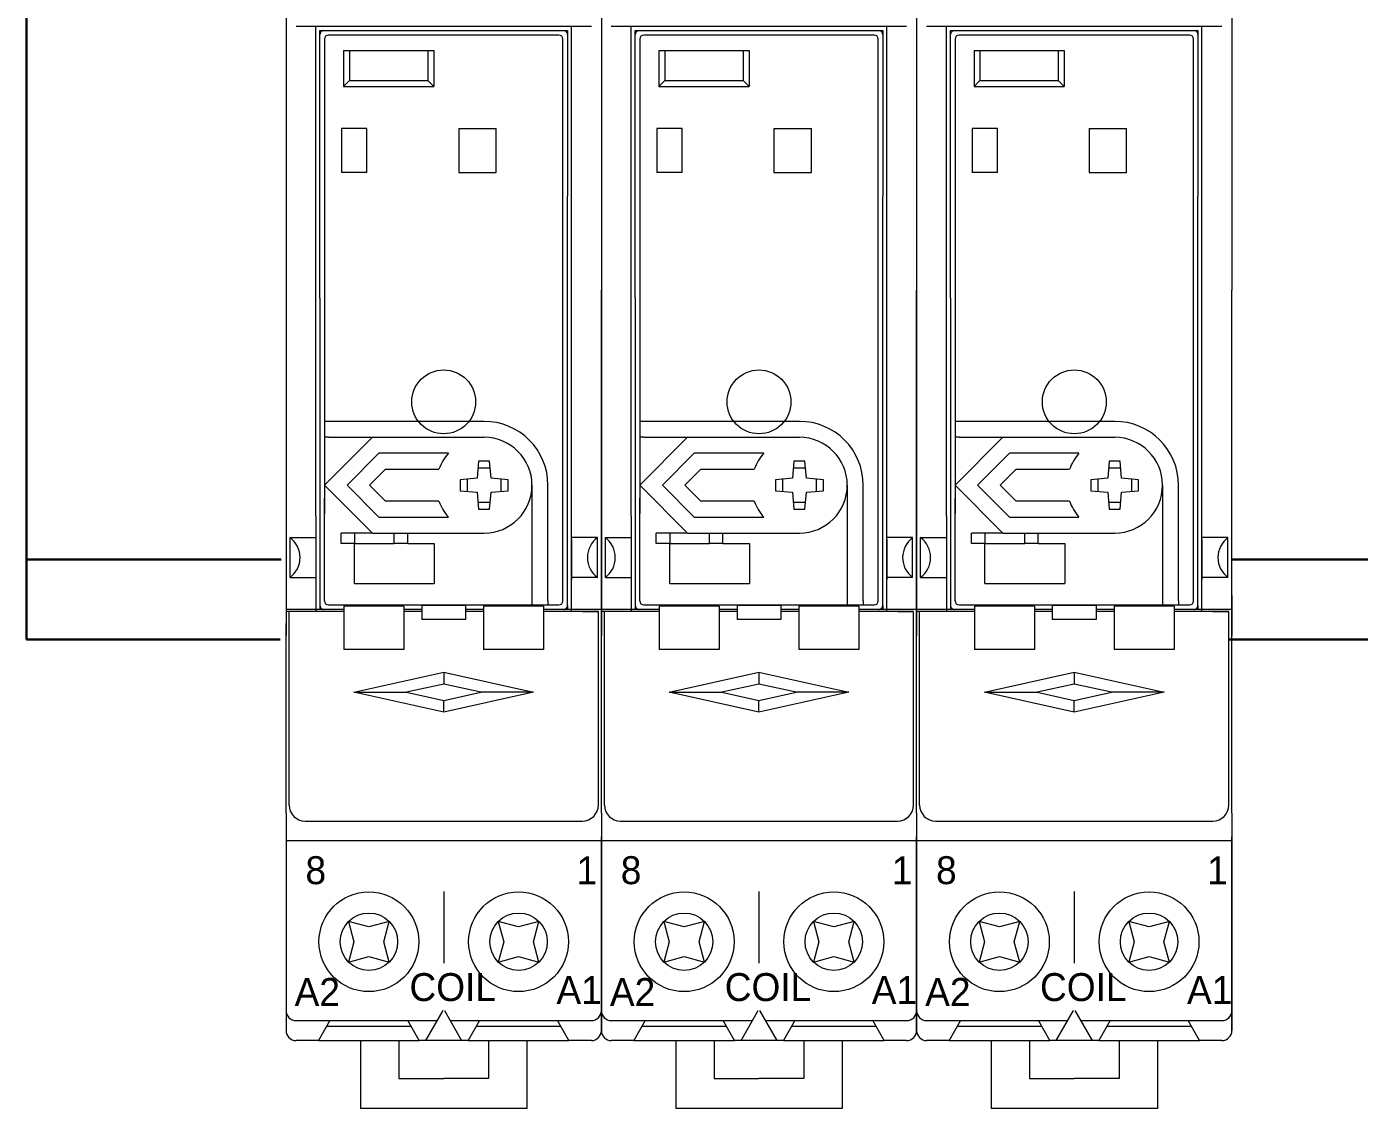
# Model space of a CAD drawing. Header units: millimetres. Extents: x -6000 to 26000, y -6000 to 26000.
# Drawn here: x 78.37 to 87.66, y -3865.2 to -3857.66 of the extents above; entities that cross this region are included whole.
import ezdxf

# ---------------------------------------------------------------- set-up
doc = ezdxf.new("R2010")
doc.units = ezdxf.units.MM
doc.header["$MEASUREMENT"] = 0
doc.linetypes.add('HIDDEN2', pattern=[2.38125, 1.5875, -0.79375])
for name, color, linetype, lineweight in [('Чертеж и Рисунок_Ном._пера__1', 7, 'Continuous', 15), ('Чертеж и Рисунок_Ном._пера__21', 7, 'Continuous', 30), ('Чертеж и Рисунок_Ном._пера__7', 7, 'Continuous', 15)]:
    doc.layers.add(name, color=color, linetype=linetype, lineweight=lineweight)
doc.styles.add('СГЕНЕРИР_СТИЛЬ_3', font='arial.ttf')

msp = doc.modelspace()

# ---------------------------------------------------------------- linework, layer by layer
at = {"layer": 'Чертеж и Рисунок_Ном._пера__21', "color": 7, "linetype": 'Continuous', "lineweight": 30}
for p, q in [((78.3658, -3861.9308), (78.3658, -3857.0623)), ((80.1398, -3861.3744), (78.3658, -3861.3744)), ((86.7675, -3861.3744), (91.6599, -3861.3744)), ((80.1324, -3861.9308), (78.3658, -3861.9308)), ((86.7466, -3861.9308), (91.6807, -3861.9308))]:
    msp.add_line(p, q, dxfattribs=at)
at = {"layer": 'Чертеж и Рисунок_Ном._пера__7', "color": 7, "linetype": 'Continuous', "lineweight": 15}
for p, q in [((80.1741, -3853.4111), (80.1741, -3859.4966)), ((82.3719, -3853.4111), (82.3719, -3859.4966)), ((82.3719, -3853.4111), (82.3719, -3859.4966)), ((84.5697, -3853.4111), (84.5697, -3859.4966)), ((84.5697, -3853.4111), (84.5697, -3859.4966)), ((86.7675, -3853.4111), (86.7675, -3859.4966)), ((82.3024, -3857.6606), (80.2437, -3857.6606)), ((80.3828, -3861.0717), (80.3828, -3857.6606)), ((80.4106, -3857.7162), (80.4106, -3857.6884)), ((80.4106, -3857.6884), (82.1354, -3857.6884)), ((80.4106, -3858.3978), (80.4106, -3857.7162)), ((82.0763, -3857.7197), (80.4697, -3857.7197)), ((82.1076, -3857.6884), (82.1354, -3857.6884)), ((82.1354, -3857.6884), (82.1354, -3857.7162)), ((82.1354, -3857.6884), (82.1354, -3858.8429)), ((82.1633, -3861.7362), (82.1633, -3857.6606)), ((84.5001, -3857.6606), (82.4415, -3857.6606)), ((82.5806, -3861.0717), (82.5806, -3857.6606)), ((82.6084, -3857.7162), (82.6084, -3857.6884)), ((82.6084, -3857.6884), (84.3332, -3857.6884)), ((82.6084, -3858.3978), (82.6084, -3857.7162)), ((84.2741, -3857.7197), (82.6675, -3857.7197)), ((84.3054, -3857.6884), (84.3332, -3857.6884)), ((84.3332, -3857.6884), (84.3332, -3857.7162)), ((84.3332, -3857.6884), (84.3332, -3858.8429)), ((84.361, -3861.7362), (84.361, -3857.6606)), ((86.6979, -3857.6606), (84.6392, -3857.6606)), ((84.7783, -3861.0717), (84.7783, -3857.6606)), ((84.8062, -3857.7162), (84.8062, -3857.6884)), ((84.8062, -3857.6884), (86.531, -3857.6884)), ((84.8062, -3858.3978), (84.8062, -3857.7162)), ((86.4719, -3857.7197), (84.8653, -3857.7197)), ((86.5032, -3857.6884), (86.531, -3857.6884)), ((86.531, -3857.6884), (86.531, -3857.7162)), ((86.531, -3857.6884), (86.531, -3858.8429)), ((86.5588, -3861.7362), (86.5588, -3857.6606)), ((80.4419, -3857.7475), (80.4419, -3860.4113)), ((80.5741, -3857.8275), (81.2035, -3857.8275)), ((80.5741, -3857.8275), (80.5741, -3858.0779)), ((80.6158, -3857.8275), (80.6158, -3858.0362)), ((81.1617, -3857.8275), (81.1617, -3858.0362)), ((81.2035, -3857.8275), (81.2035, -3858.0779)), ((82.1042, -3861.6632), (82.1042, -3857.7475)), ((82.6397, -3857.7475), (82.6397, -3860.4113)), ((82.7718, -3857.8275), (83.4013, -3857.8275)), ((82.7718, -3857.8275), (82.7718, -3858.0779)), ((82.8136, -3857.8275), (82.8136, -3858.0362)), ((83.3595, -3857.8275), (83.3595, -3858.0362)), ((83.4013, -3857.8275), (83.4013, -3858.0779)), ((84.3019, -3861.6632), (84.3019, -3857.7475)), ((84.8375, -3857.7475), (84.8375, -3860.4113)), ((84.9696, -3857.8275), (85.599, -3857.8275)), ((84.9696, -3857.8275), (84.9696, -3858.0779)), ((85.0113, -3857.8275), (85.0113, -3858.0362)), ((85.5573, -3857.8275), (85.5573, -3858.0362)), ((85.599, -3857.8275), (85.599, -3858.0779)), ((86.4997, -3861.6632), (86.4997, -3857.7475)), ((80.5741, -3858.0779), (80.6158, -3858.0362)), ((80.5741, -3858.0779), (81.2035, -3858.0779)), ((80.6158, -3858.0362), (81.1617, -3858.0362)), ((81.2035, -3858.0779), (81.1617, -3858.0362)), ((82.7718, -3858.0779), (82.8136, -3858.0362)), ((82.7718, -3858.0779), (83.4013, -3858.0779)), ((82.8136, -3858.0362), (83.3595, -3858.0362)), ((83.4013, -3858.0779), (83.3595, -3858.0362)), ((84.9696, -3858.0779), (85.0113, -3858.0362)), ((84.9696, -3858.0779), (85.599, -3858.0779)), ((85.0113, -3858.0362), (85.5573, -3858.0362)), ((85.599, -3858.0779), (85.5573, -3858.0362)), ((80.7375, -3858.37), (80.5601, -3858.37)), ((80.5601, -3858.37), (80.5601, -3858.676)), ((80.7375, -3858.676), (80.7375, -3858.37)), ((81.3774, -3858.37), (81.6382, -3858.37)), ((81.3774, -3858.37), (81.3774, -3858.676)), ((81.6382, -3858.676), (81.6382, -3858.37)), ((82.9353, -3858.37), (82.7579, -3858.37)), ((82.7579, -3858.37), (82.7579, -3858.676)), ((82.9353, -3858.676), (82.9353, -3858.37)), ((83.5751, -3858.37), (83.8359, -3858.37)), ((83.5751, -3858.37), (83.5751, -3858.676)), ((83.8359, -3858.676), (83.8359, -3858.37)), ((85.1331, -3858.37), (84.9557, -3858.37)), ((84.9557, -3858.37), (84.9557, -3858.676)), ((85.1331, -3858.676), (85.1331, -3858.37)), ((85.7729, -3858.37), (86.0337, -3858.37)), ((85.7729, -3858.37), (85.7729, -3858.676)), ((86.0337, -3858.676), (86.0337, -3858.37)), ((80.4106, -3858.8429), (80.4106, -3858.3978)), ((80.4417, -3858.4674), (80.4417, -3861.0547)), ((82.1044, -3861.0547), (82.1044, -3858.4674)), ((82.6084, -3858.8429), (82.6084, -3858.3978)), ((82.6395, -3858.4674), (82.6395, -3861.0547)), ((84.3022, -3861.0547), (84.3022, -3858.4674)), ((84.8062, -3858.8429), (84.8062, -3858.3978)), ((84.8372, -3858.4674), (84.8372, -3861.0547)), ((86.4999, -3861.0547), (86.4999, -3858.4674)), ((80.7375, -3858.676), (80.5601, -3858.676)), ((81.3774, -3858.676), (81.6382, -3858.676)), ((82.9353, -3858.676), (82.7579, -3858.676)), ((83.5751, -3858.676), (83.8359, -3858.676)), ((85.1331, -3858.676), (84.9557, -3858.676)), ((85.7729, -3858.676), (86.0337, -3858.676)), ((80.4106, -3859.5524), (80.4106, -3858.8429)), ((82.1354, -3861.6945), (82.1354, -3858.8429)), ((82.6084, -3859.5524), (82.6084, -3858.8429)), ((84.3332, -3861.6945), (84.3332, -3858.8429)), ((84.8062, -3859.5524), (84.8062, -3858.8429)), ((86.531, -3861.6945), (86.531, -3858.8429)), ((80.1741, -3859.4966), (80.1741, -3861.764)), ((82.3719, -3863.1411), (82.3719, -3859.4966)), ((82.3719, -3859.4966), (82.3719, -3861.764)), ((84.5697, -3863.1411), (84.5697, -3859.4966)), ((84.5697, -3859.4966), (84.5697, -3861.764)), ((86.7675, -3863.1411), (86.7675, -3859.4966)), ((80.4106, -3859.5524), (80.4106, -3861.7223)), ((82.6084, -3859.5524), (82.6084, -3861.7223)), ((84.8062, -3859.5524), (84.8062, -3861.7223)), ((80.4697, -3860.4113), (80.4419, -3860.4113)), ((80.4419, -3860.4113), (80.4419, -3860.5226)), ((81.5547, -3860.4113), (80.4697, -3860.4113)), ((82.6675, -3860.4113), (82.6397, -3860.4113)), ((82.6397, -3860.4113), (82.6397, -3860.5226)), ((83.7525, -3860.4113), (82.6675, -3860.4113)), ((84.8653, -3860.4113), (84.8375, -3860.4113)), ((84.8375, -3860.4113), (84.8375, -3860.5226)), ((85.9503, -3860.4113), (84.8653, -3860.4113)), ((80.4697, -3860.5226), (80.4419, -3860.5226)), ((80.4419, -3860.5226), (80.4419, -3860.8564)), ((80.4419, -3860.8564), (80.7757, -3860.5226)), ((80.4697, -3860.5226), (81.5547, -3860.5226)), ((82.6675, -3860.5226), (82.6397, -3860.5226)), ((82.6397, -3860.5226), (82.6397, -3860.8564)), ((82.6397, -3860.8564), (82.9735, -3860.5226)), ((82.6675, -3860.5226), (83.7525, -3860.5226)), ((84.8653, -3860.5226), (84.8375, -3860.5226)), ((84.8375, -3860.5226), (84.8375, -3860.8564)), ((84.8375, -3860.8564), (85.1713, -3860.5226)), ((84.8653, -3860.5226), (85.9503, -3860.5226)), ((80.8218, -3860.6339), (80.5993, -3860.8564)), ((81.3059, -3860.6339), (80.8218, -3860.6339)), ((81.5165, -3860.6895), (81.5061, -3860.8078)), ((81.593, -3860.6895), (81.5165, -3860.6895)), ((81.6033, -3860.8078), (81.593, -3860.6895)), ((83.0196, -3860.6339), (82.7971, -3860.8564)), ((83.5037, -3860.6339), (83.0196, -3860.6339)), ((83.7142, -3860.6895), (83.7039, -3860.8078)), ((83.7907, -3860.6895), (83.7142, -3860.6895)), ((83.8011, -3860.8078), (83.7907, -3860.6895)), ((85.2174, -3860.6339), (84.9948, -3860.8564)), ((85.7014, -3860.6339), (85.2174, -3860.6339)), ((85.912, -3860.6895), (85.9017, -3860.8078)), ((85.9885, -3860.6895), (85.912, -3860.6895)), ((85.9989, -3860.8078), (85.9885, -3860.6895)), ((80.7567, -3860.8564), (80.8679, -3860.7451)), ((80.8679, -3860.7451), (81.24, -3860.7451)), ((81.5972, -3860.738), (81.5122, -3860.738)), ((82.9544, -3860.8564), (83.0657, -3860.7451)), ((83.0657, -3860.7451), (83.4377, -3860.7451)), ((83.795, -3860.738), (83.71, -3860.738)), ((85.1522, -3860.8564), (85.2635, -3860.7451)), ((85.2635, -3860.7451), (85.6355, -3860.7451)), ((85.9928, -3860.738), (85.9078, -3860.738)), ((80.4419, -3860.8564), (80.4419, -3860.9467)), ((80.4419, -3860.8564), (80.7757, -3861.1903)), ((80.5993, -3860.8564), (80.8218, -3861.079)), ((80.8679, -3860.9677), (80.7567, -3860.8564)), ((81.5061, -3860.8078), (81.3878, -3860.8182)), ((81.3878, -3860.8182), (81.3878, -3860.8947)), ((81.4362, -3860.8139), (81.4362, -3860.8989)), ((81.7216, -3860.8182), (81.6033, -3860.8078)), ((81.6732, -3860.8989), (81.6732, -3860.8139)), ((81.7216, -3860.8947), (81.7216, -3860.8182)), ((81.8885, -3860.8564), (81.8885, -3861.6632)), ((81.9998, -3861.6632), (81.9998, -3860.8564)), ((82.6397, -3860.8564), (82.6397, -3860.9467)), ((82.6397, -3860.8564), (82.9735, -3861.1903)), ((82.7971, -3860.8564), (83.0196, -3861.079)), ((83.0657, -3860.9677), (82.9544, -3860.8564)), ((83.7039, -3860.8078), (83.5856, -3860.8182)), ((83.5856, -3860.8182), (83.5856, -3860.8947)), ((83.634, -3860.8139), (83.634, -3860.8989)), ((83.9194, -3860.8182), (83.8011, -3860.8078)), ((83.871, -3860.8989), (83.871, -3860.8139)), ((83.9194, -3860.8947), (83.9194, -3860.8182)), ((84.0863, -3860.8564), (84.0863, -3861.6632)), ((84.1976, -3861.6632), (84.1976, -3860.8564)), ((84.8375, -3860.8564), (84.8375, -3860.9467)), ((84.8375, -3860.8564), (85.1713, -3861.1903)), ((84.9948, -3860.8564), (85.2174, -3861.079)), ((85.2635, -3860.9677), (85.1522, -3860.8564)), ((85.9017, -3860.8078), (85.7833, -3860.8182)), ((85.7833, -3860.8182), (85.7833, -3860.8947)), ((85.8318, -3860.8139), (85.8318, -3860.8989)), ((86.1172, -3860.8182), (85.9989, -3860.8078)), ((86.0687, -3860.8989), (86.0687, -3860.8139)), ((86.1172, -3860.8947), (86.1172, -3860.8182)), ((86.2841, -3860.8564), (86.2841, -3861.6632)), ((86.3954, -3861.6632), (86.3954, -3860.8564)), ((80.4419, -3861.6632), (80.4419, -3860.9467)), ((81.24, -3860.9677), (80.8679, -3860.9677)), ((81.3878, -3860.8947), (81.5061, -3860.905)), ((81.5061, -3860.905), (81.5165, -3861.0233)), ((81.5122, -3860.9749), (81.5972, -3860.9749)), ((81.593, -3861.0233), (81.6033, -3860.905)), ((81.6033, -3860.905), (81.7216, -3860.8947)), ((82.6397, -3861.6632), (82.6397, -3860.9467)), ((83.4377, -3860.9677), (83.0657, -3860.9677)), ((83.5856, -3860.8947), (83.7039, -3860.905)), ((83.7039, -3860.905), (83.7142, -3861.0233)), ((83.71, -3860.9749), (83.795, -3860.9749)), ((83.7907, -3861.0233), (83.8011, -3860.905)), ((83.8011, -3860.905), (83.9194, -3860.8947)), ((84.8375, -3861.6632), (84.8375, -3860.9467)), ((85.6355, -3860.9677), (85.2635, -3860.9677)), ((85.7833, -3860.8947), (85.9017, -3860.905)), ((85.9017, -3860.905), (85.912, -3861.0233)), ((85.9078, -3860.9749), (85.9928, -3860.9749)), ((85.9885, -3861.0233), (85.9989, -3860.905)), ((85.9989, -3860.905), (86.1172, -3860.8947)), ((80.3828, -3861.0717), (80.3828, -3861.7362)), ((80.8218, -3861.079), (81.3059, -3861.079)), ((81.5165, -3861.0233), (81.593, -3861.0233)), ((82.5806, -3861.0717), (82.5806, -3861.7362)), ((83.0196, -3861.079), (83.5037, -3861.079)), ((83.7142, -3861.0233), (83.7907, -3861.0233)), ((84.7783, -3861.0717), (84.7783, -3861.7362)), ((85.2174, -3861.079), (85.7014, -3861.079)), ((85.912, -3861.0233), (85.9885, -3861.0233)), ((80.202, -3861.4998), (80.202, -3861.2216)), ((80.202, -3861.2216), (80.3828, -3861.2216)), ((80.6506, -3861.1903), (80.5574, -3861.1903)), ((80.5574, -3861.2633), (80.5574, -3861.1903)), ((80.6506, -3861.2633), (80.5574, -3861.2633)), ((80.6506, -3861.1903), (80.6506, -3861.2633)), ((80.7757, -3861.1903), (80.6506, -3861.1903)), ((80.6506, -3861.2633), (80.9288, -3861.2633)), ((80.6506, -3861.5415), (80.6506, -3861.2633)), ((80.7757, -3861.1903), (81.5547, -3861.1903)), ((80.9288, -3861.2633), (80.9288, -3861.1903)), ((81.0219, -3861.2633), (80.9288, -3861.2633)), ((81.0219, -3861.2633), (81.0219, -3861.1903)), ((81.0219, -3861.2633), (81.1297, -3861.2633)), ((81.1297, -3861.2633), (81.207, -3861.2633)), ((81.207, -3861.2633), (81.207, -3861.5415)), ((82.3441, -3861.2216), (82.1633, -3861.2216)), ((82.1633, -3861.2355), (82.1633, -3861.5137)), ((82.3441, -3861.4998), (82.3441, -3861.2216)), ((82.3997, -3861.4998), (82.3997, -3861.2216)), ((82.3997, -3861.2216), (82.5806, -3861.2216)), ((82.8483, -3861.1903), (82.7552, -3861.1903)), ((82.7552, -3861.2633), (82.7552, -3861.1903)), ((82.8483, -3861.2633), (82.7552, -3861.2633)), ((82.8483, -3861.1903), (82.8483, -3861.2633)), ((82.9735, -3861.1903), (82.8483, -3861.1903)), ((82.8483, -3861.2633), (83.1265, -3861.2633)), ((82.8483, -3861.5415), (82.8483, -3861.2633)), ((82.9735, -3861.1903), (83.7525, -3861.1903)), ((83.1265, -3861.2633), (83.1265, -3861.1903)), ((83.2197, -3861.2633), (83.1265, -3861.2633)), ((83.2197, -3861.2633), (83.2197, -3861.1903)), ((83.2197, -3861.2633), (83.3275, -3861.2633)), ((83.3275, -3861.2633), (83.4047, -3861.2633)), ((83.4047, -3861.2633), (83.4047, -3861.5415)), ((84.5419, -3861.2216), (84.361, -3861.2216)), ((84.361, -3861.2355), (84.361, -3861.5137)), ((84.5419, -3861.4998), (84.5419, -3861.2216)), ((84.5975, -3861.4998), (84.5975, -3861.2216)), ((84.5975, -3861.2216), (84.7783, -3861.2216)), ((85.0461, -3861.1903), (84.9529, -3861.1903)), ((84.9529, -3861.2633), (84.9529, -3861.1903)), ((85.0461, -3861.2633), (84.9529, -3861.2633)), ((85.0461, -3861.1903), (85.0461, -3861.2633)), ((85.1713, -3861.1903), (85.0461, -3861.1903)), ((85.0461, -3861.2633), (85.3243, -3861.2633)), ((85.0461, -3861.5415), (85.0461, -3861.2633)), ((85.1713, -3861.1903), (85.9503, -3861.1903)), ((85.3243, -3861.2633), (85.3243, -3861.1903)), ((85.4175, -3861.2633), (85.3243, -3861.2633)), ((85.4175, -3861.2633), (85.4175, -3861.1903)), ((85.4175, -3861.2633), (85.5253, -3861.2633)), ((85.5253, -3861.2633), (85.6025, -3861.2633)), ((85.6025, -3861.2633), (85.6025, -3861.5415)), ((86.7397, -3861.2216), (86.5588, -3861.2216)), ((86.5588, -3861.2355), (86.5588, -3861.5137)), ((86.7397, -3861.4998), (86.7397, -3861.2216)), ((80.202, -3861.4998), (80.3828, -3861.4998)), ((80.6506, -3861.5415), (81.2042, -3861.5415)), ((81.2042, -3861.5415), (81.207, -3861.5415)), ((82.3441, -3861.4998), (82.1633, -3861.4998)), ((82.3997, -3861.4998), (82.5806, -3861.4998)), ((82.8483, -3861.5415), (83.402, -3861.5415)), ((83.402, -3861.5415), (83.4047, -3861.5415)), ((84.5419, -3861.4998), (84.361, -3861.4998)), ((84.5975, -3861.4998), (84.7783, -3861.4998)), ((85.0461, -3861.5415), (85.5998, -3861.5415)), ((85.5998, -3861.5415), (85.6025, -3861.5415)), ((86.7397, -3861.4998), (86.5588, -3861.4998)), ((82.3719, -3861.6249), (82.3719, -3861.764)), ((84.5697, -3861.6249), (84.5697, -3861.764)), ((86.7675, -3861.6249), (86.7675, -3861.764)), ((80.5775, -3861.7223), (80.1741, -3861.7223)), ((80.5775, -3861.7223), (80.4106, -3861.7223)), ((80.4697, -3861.691), (81.2443, -3861.691)), ((80.5775, -3861.6993), (80.5775, -3862.0005)), ((80.9948, -3861.6993), (80.5775, -3861.6993)), ((80.9948, -3861.6993), (80.9948, -3862.0005)), ((81.12, -3861.7223), (80.9948, -3861.7223)), ((81.12, -3861.6944), (81.12, -3861.7919)), ((81.426, -3861.6944), (81.12, -3861.6944)), ((81.2443, -3861.691), (81.8885, -3861.691)), ((81.426, -3861.6944), (81.426, -3861.7919)), ((81.5512, -3861.7223), (81.426, -3861.7223)), ((81.5512, -3861.7223), (81.426, -3861.7223)), ((81.9685, -3861.6993), (81.5512, -3861.6993)), ((81.5512, -3861.6993), (81.5512, -3862.0005)), ((81.8885, -3861.6632), (81.8885, -3861.691)), ((81.8885, -3861.691), (81.9998, -3861.691)), ((81.9685, -3861.6993), (81.9685, -3862.0005)), ((82.1354, -3861.7223), (81.9685, -3861.7223)), ((82.3719, -3861.7223), (81.9685, -3861.7223)), ((81.9998, -3861.6632), (81.9998, -3861.691)), ((81.9998, -3861.691), (82.0763, -3861.691)), ((82.1354, -3861.6945), (82.1354, -3861.7223)), ((82.7753, -3861.7223), (82.3719, -3861.7223)), ((82.7753, -3861.7223), (82.6084, -3861.7223)), ((82.6675, -3861.691), (83.4421, -3861.691)), ((82.7753, -3861.6993), (82.7753, -3862.0005)), ((83.1926, -3861.6993), (82.7753, -3861.6993)), ((83.1926, -3861.6993), (83.1926, -3862.0005)), ((83.3178, -3861.7223), (83.1926, -3861.7223)), ((83.3178, -3861.6944), (83.3178, -3861.7919)), ((83.6238, -3861.6944), (83.3178, -3861.6944)), ((83.4421, -3861.691), (84.0863, -3861.691)), ((83.6238, -3861.6944), (83.6238, -3861.7919)), ((83.749, -3861.7223), (83.6238, -3861.7223)), ((83.749, -3861.7223), (83.6238, -3861.7223)), ((84.1663, -3861.6993), (83.749, -3861.6993)), ((83.749, -3861.6993), (83.749, -3862.0005)), ((84.0863, -3861.6632), (84.0863, -3861.691)), ((84.0863, -3861.691), (84.1976, -3861.691)), ((84.1663, -3861.6993), (84.1663, -3862.0005)), ((84.3332, -3861.7223), (84.1663, -3861.7223)), ((84.5697, -3861.7223), (84.1663, -3861.7223)), ((84.1976, -3861.6632), (84.1976, -3861.691)), ((84.1976, -3861.691), (84.2741, -3861.691)), ((84.3332, -3861.6945), (84.3332, -3861.7223)), ((84.9731, -3861.7223), (84.5697, -3861.7223)), ((84.9731, -3861.7223), (84.8062, -3861.7223)), ((84.8653, -3861.691), (85.6399, -3861.691)), ((84.9731, -3861.6993), (84.9731, -3862.0005)), ((85.3904, -3861.6993), (84.9731, -3861.6993)), ((85.3904, -3861.6993), (85.3904, -3862.0005)), ((85.5156, -3861.7223), (85.3904, -3861.7223)), ((85.5156, -3861.6944), (85.5156, -3861.7919)), ((85.8216, -3861.6944), (85.5156, -3861.6944)), ((85.6399, -3861.691), (86.2841, -3861.691)), ((85.8216, -3861.6944), (85.8216, -3861.7919)), ((85.9468, -3861.7223), (85.8216, -3861.7223)), ((85.9468, -3861.7223), (85.8216, -3861.7223)), ((86.3641, -3861.6993), (85.9468, -3861.6993)), ((85.9468, -3861.6993), (85.9468, -3862.0005)), ((86.2841, -3861.6632), (86.2841, -3861.691)), ((86.2841, -3861.691), (86.3954, -3861.691)), ((86.3641, -3861.6993), (86.3641, -3862.0005)), ((86.531, -3861.7223), (86.3641, -3861.7223)), ((86.7675, -3861.7223), (86.3641, -3861.7223)), ((86.3954, -3861.6632), (86.3954, -3861.691)), ((86.3954, -3861.691), (86.4719, -3861.691)), ((86.531, -3861.6945), (86.531, -3861.7223)), ((80.5775, -3861.7362), (80.1741, -3861.7362)), ((80.1741, -3861.764), (80.1741, -3861.9031)), ((80.1741, -3863.1411), (80.1741, -3861.8197)), ((80.3063, -3861.7362), (80.195, -3861.7362)), ((80.195, -3862.2926), (80.195, -3861.7362)), ((80.5775, -3861.7362), (80.3063, -3861.7362)), ((81.12, -3861.7362), (80.9948, -3861.7362)), ((81.12, -3861.7362), (80.9948, -3861.7362)), ((81.426, -3861.7919), (81.12, -3861.7919)), ((81.5512, -3861.7362), (81.426, -3861.7362)), ((81.5512, -3861.7362), (81.426, -3861.7362)), ((82.3511, -3861.7362), (81.9685, -3861.7362)), ((82.2398, -3861.7362), (81.9685, -3861.7362)), ((82.2398, -3861.7362), (82.3511, -3861.7362)), ((82.3511, -3862.2926), (82.3511, -3861.7362)), ((82.7753, -3861.7362), (82.3719, -3861.7362)), ((82.3719, -3861.764), (82.3719, -3861.9031)), ((82.3719, -3861.764), (82.3719, -3861.9031)), ((82.3719, -3863.1411), (82.3719, -3861.8197)), ((82.5041, -3861.7362), (82.3928, -3861.7362)), ((82.3928, -3862.2926), (82.3928, -3861.7362)), ((82.7753, -3861.7362), (82.5041, -3861.7362)), ((83.3178, -3861.7362), (83.1926, -3861.7362)), ((83.3178, -3861.7362), (83.1926, -3861.7362)), ((83.6238, -3861.7919), (83.3178, -3861.7919)), ((83.749, -3861.7362), (83.6238, -3861.7362)), ((83.749, -3861.7362), (83.6238, -3861.7362)), ((84.5488, -3861.7362), (84.1663, -3861.7362)), ((84.4376, -3861.7362), (84.1663, -3861.7362)), ((84.4376, -3861.7362), (84.5488, -3861.7362)), ((84.5488, -3862.2926), (84.5488, -3861.7362)), ((84.9731, -3861.7362), (84.5697, -3861.7362)), ((84.5697, -3861.764), (84.5697, -3861.9031)), ((84.5697, -3861.764), (84.5697, -3861.9031)), ((84.5697, -3863.1411), (84.5697, -3861.8197)), ((84.7018, -3861.7362), (84.5906, -3861.7362)), ((84.5906, -3862.2926), (84.5906, -3861.7362)), ((84.9731, -3861.7362), (84.7018, -3861.7362)), ((85.5156, -3861.7362), (85.3904, -3861.7362)), ((85.5156, -3861.7362), (85.3904, -3861.7362)), ((85.8216, -3861.7919), (85.5156, -3861.7919)), ((85.9468, -3861.7362), (85.8216, -3861.7362)), ((85.9468, -3861.7362), (85.8216, -3861.7362)), ((86.7466, -3861.7362), (86.3641, -3861.7362)), ((86.6353, -3861.7362), (86.3641, -3861.7362)), ((86.6353, -3861.7362), (86.7466, -3861.7362)), ((86.7466, -3862.2926), (86.7466, -3861.7362)), ((86.7675, -3861.764), (86.7675, -3861.9031)), ((80.9948, -3862.0005), (80.5775, -3862.0005)), ((81.9685, -3862.0005), (81.5512, -3862.0005)), ((83.1926, -3862.0005), (82.7753, -3862.0005)), ((84.1663, -3862.0005), (83.749, -3862.0005)), ((85.3904, -3862.0005), (84.9731, -3862.0005)), ((86.3641, -3862.0005), (85.9468, -3862.0005)), ((80.6471, -3862.2996), (81.273, -3862.1605)), ((81.273, -3862.1605), (81.899, -3862.2996)), ((81.273, -3862.1605), (81.273, -3862.2419)), ((82.8449, -3862.2996), (83.4708, -3862.1605)), ((83.4708, -3862.1605), (84.0968, -3862.2996)), ((83.4708, -3862.1605), (83.4708, -3862.2419)), ((85.0426, -3862.2996), (85.6686, -3862.1605)), ((85.6686, -3862.1605), (86.2945, -3862.2996)), ((85.6686, -3862.1605), (85.6686, -3862.2419)), ((81.273, -3862.2419), (81.0134, -3862.2996)), ((81.5327, -3862.2996), (81.273, -3862.2419)), ((83.4708, -3862.2419), (83.2112, -3862.2996)), ((83.7305, -3862.2996), (83.4708, -3862.2419)), ((85.6686, -3862.2419), (85.4089, -3862.2996)), ((85.9282, -3862.2996), (85.6686, -3862.2419)), ((80.195, -3863.0855), (80.195, -3862.2926)), ((81.273, -3862.4387), (80.6471, -3862.2996)), ((80.6471, -3862.2996), (81.0134, -3862.2996)), ((81.0134, -3862.2996), (81.273, -3862.3573)), ((81.899, -3862.2996), (81.273, -3862.4387)), ((81.273, -3862.3573), (81.5327, -3862.2996)), ((81.273, -3862.4387), (81.273, -3862.3573)), ((81.899, -3862.2996), (81.5327, -3862.2996)), ((82.3511, -3863.0855), (82.3511, -3862.2926)), ((82.3928, -3863.0855), (82.3928, -3862.2926)), ((83.4708, -3862.4387), (82.8449, -3862.2996)), ((82.8449, -3862.2996), (83.2112, -3862.2996)), ((83.2112, -3862.2996), (83.4708, -3862.3573)), ((84.0968, -3862.2996), (83.4708, -3862.4387)), ((83.4708, -3862.3573), (83.7305, -3862.2996)), ((83.4708, -3862.4387), (83.4708, -3862.3573)), ((84.0968, -3862.2996), (83.7305, -3862.2996)), ((84.5488, -3863.0855), (84.5488, -3862.2926)), ((84.5906, -3863.0855), (84.5906, -3862.2926)), ((85.6686, -3862.4387), (85.0426, -3862.2996)), ((85.0426, -3862.2996), (85.4089, -3862.2996)), ((85.4089, -3862.2996), (85.6686, -3862.3573)), ((86.2945, -3862.2996), (85.6686, -3862.4387)), ((85.6686, -3862.3573), (85.9282, -3862.2996)), ((85.6686, -3862.4387), (85.6686, -3862.3573)), ((86.2945, -3862.2996), (85.9282, -3862.2996)), ((86.7466, -3863.0855), (86.7466, -3862.2926)), ((80.1741, -3863.1411), (80.1741, -3864.6573)), ((80.3063, -3863.1968), (82.2398, -3863.1968)), ((82.3719, -3863.1411), (82.3719, -3864.6573)), ((82.3719, -3863.1411), (82.3719, -3864.6573)), ((82.5041, -3863.1968), (84.4376, -3863.1968)), ((84.5697, -3863.1411), (84.5697, -3864.6573)), ((84.5697, -3863.1411), (84.5697, -3864.6573)), ((84.7018, -3863.1968), (86.6354, -3863.1968)), ((86.7675, -3863.1411), (86.7675, -3864.6573)), ((80.1741, -3863.3081), (80.1741, -3863.3902)), ((82.3719, -3863.3902), (82.3719, -3863.3081)), ((82.3719, -3863.3081), (82.3719, -3863.3902)), ((84.5697, -3863.3902), (84.5697, -3863.3081)), ((84.5697, -3863.3081), (84.5697, -3863.3902)), ((86.7675, -3863.3902), (86.7675, -3863.3081)), ((82.3719, -3863.3359), (80.1741, -3863.3359)), ((82.3719, -3863.3359), (80.1741, -3863.3359)), ((80.1741, -3863.3902), (80.1741, -3864.5182)), ((84.5697, -3863.3359), (82.3719, -3863.3359)), ((84.5697, -3863.3359), (82.3719, -3863.3359)), ((82.3719, -3864.5182), (82.3719, -3863.3902)), ((82.3719, -3863.3902), (82.3719, -3864.5182)), ((86.7675, -3863.3359), (84.5697, -3863.3359)), ((86.7675, -3863.3359), (84.5697, -3863.3359)), ((84.5697, -3864.5182), (84.5697, -3863.3902)), ((84.5697, -3863.3902), (84.5697, -3864.5182)), ((86.7675, -3864.5182), (86.7675, -3863.3902)), ((81.273, -3863.689), (81.273, -3864.1871)), ((83.4708, -3863.689), (83.4708, -3864.1871)), ((85.6686, -3863.689), (85.6686, -3864.1871)), ((80.6098, -3863.8967), (80.6477, -3864.0383)), ((80.7514, -3863.9346), (80.6098, -3863.8967)), ((80.893, -3863.8967), (80.7514, -3863.9346)), ((80.8551, -3864.0383), (80.893, -3863.8967)), ((81.7947, -3863.9346), (81.653, -3863.8967)), ((81.653, -3863.8967), (81.691, -3864.0383)), ((81.9363, -3863.8967), (81.7947, -3863.9346)), ((81.8983, -3864.0383), (81.9363, -3863.8967)), ((82.8075, -3863.8967), (82.8455, -3864.0383)), ((82.9492, -3863.9346), (82.8075, -3863.8967)), ((83.0908, -3863.8967), (82.9492, -3863.9346)), ((83.0529, -3864.0383), (83.0908, -3863.8967)), ((83.9924, -3863.9346), (83.8508, -3863.8967)), ((83.8508, -3863.8967), (83.8888, -3864.0383)), ((84.1341, -3863.8967), (83.9924, -3863.9346)), ((84.0961, -3864.0383), (84.1341, -3863.8967)), ((85.0053, -3863.8967), (85.0433, -3864.0383)), ((85.147, -3863.9346), (85.0053, -3863.8967)), ((85.2886, -3863.8967), (85.147, -3863.9346)), ((85.2506, -3864.0383), (85.2886, -3863.8967)), ((86.1902, -3863.9346), (86.0486, -3863.8967)), ((86.0486, -3863.8967), (86.0865, -3864.0383)), ((86.3318, -3863.8967), (86.1902, -3863.9346)), ((86.2939, -3864.0383), (86.3318, -3863.8967)), ((80.6477, -3864.0383), (80.6098, -3864.18)), ((80.893, -3864.18), (80.8551, -3864.0383)), ((81.691, -3864.0383), (81.653, -3864.18)), ((81.9363, -3864.18), (81.8983, -3864.0383)), ((82.8455, -3864.0383), (82.8075, -3864.18)), ((83.0908, -3864.18), (83.0529, -3864.0383)), ((83.8888, -3864.0383), (83.8508, -3864.18)), ((84.1341, -3864.18), (84.0961, -3864.0383)), ((85.0433, -3864.0383), (85.0053, -3864.18)), ((85.2886, -3864.18), (85.2506, -3864.0383)), ((86.0865, -3864.0383), (86.0486, -3864.18)), ((86.3318, -3864.18), (86.2939, -3864.0383)), ((80.6098, -3864.18), (80.7514, -3864.142)), ((80.7514, -3864.142), (80.893, -3864.18)), ((81.653, -3864.18), (81.7947, -3864.142)), ((81.7947, -3864.142), (81.9363, -3864.18)), ((82.8075, -3864.18), (82.9492, -3864.142)), ((82.9492, -3864.142), (83.0908, -3864.18)), ((83.8508, -3864.18), (83.9924, -3864.142)), ((83.9924, -3864.142), (84.1341, -3864.18)), ((85.0053, -3864.18), (85.147, -3864.142)), ((85.147, -3864.142), (85.2886, -3864.18)), ((86.0486, -3864.18), (86.1902, -3864.142)), ((86.1902, -3864.142), (86.3318, -3864.18)), ((80.1741, -3864.5182), (80.1741, -3864.6573)), ((80.2437, -3864.5878), (81.2281, -3864.5878)), ((80.4802, -3864.5878), (80.3998, -3864.7269)), ((81.103, -3864.7269), (81.0226, -3864.5878)), ((81.1478, -3864.7269), (81.2683, -3864.5182)), ((81.2778, -3864.5182), (81.3982, -3864.7269)), ((81.3179, -3864.5878), (82.3024, -3864.5878)), ((81.5234, -3864.5878), (81.4431, -3864.7269)), ((82.1462, -3864.7269), (82.0659, -3864.5878)), ((82.3719, -3864.6573), (82.3719, -3864.5182)), ((82.3719, -3864.5182), (82.3719, -3864.6573)), ((82.4415, -3864.5878), (83.4259, -3864.5878)), ((82.6779, -3864.5878), (82.5976, -3864.7269)), ((83.3007, -3864.7269), (83.2204, -3864.5878)), ((83.3456, -3864.7269), (83.4661, -3864.5182)), ((83.4755, -3864.5182), (83.596, -3864.7269)), ((83.5157, -3864.5878), (84.5001, -3864.5878)), ((83.7212, -3864.5878), (83.6409, -3864.7269)), ((84.344, -3864.7269), (84.2637, -3864.5878)), ((84.5697, -3864.6573), (84.5697, -3864.5182)), ((84.5697, -3864.5182), (84.5697, -3864.6573)), ((84.6392, -3864.5878), (85.6237, -3864.5878)), ((84.8757, -3864.5878), (84.7954, -3864.7269)), ((85.4985, -3864.7269), (85.4182, -3864.5878)), ((85.5434, -3864.7269), (85.6639, -3864.5182)), ((85.6733, -3864.5182), (85.7938, -3864.7269)), ((85.7135, -3864.5878), (86.6979, -3864.5878)), ((85.919, -3864.5878), (85.8387, -3864.7269)), ((86.5418, -3864.7269), (86.4615, -3864.5878)), ((86.7675, -3864.6573), (86.7675, -3864.5182)), ((81.0467, -3864.6295), (80.4561, -3864.6295)), ((82.09, -3864.6295), (81.4993, -3864.6295)), ((83.2445, -3864.6295), (82.6538, -3864.6295)), ((84.2878, -3864.6295), (83.6971, -3864.6295)), ((85.4423, -3864.6295), (84.8516, -3864.6295)), ((86.4856, -3864.6295), (85.8949, -3864.6295)), ((80.3998, -3864.7269), (80.2437, -3864.7269)), ((80.3998, -3864.7269), (81.103, -3864.7269)), ((80.693, -3864.7269), (80.693, -3865.1993)), ((80.9601, -3864.7269), (80.9601, -3864.9912)), ((81.1478, -3864.7269), (81.103, -3864.7269)), ((81.3982, -3864.7269), (81.1478, -3864.7269)), ((81.4431, -3864.7269), (81.3982, -3864.7269)), ((81.4431, -3864.7269), (82.1462, -3864.7269)), ((81.586, -3864.7269), (81.586, -3864.9912)), ((81.8531, -3864.7269), (81.8531, -3865.1993)), ((82.3024, -3864.7269), (82.1462, -3864.7269)), ((82.5976, -3864.7269), (82.4415, -3864.7269)), ((82.5976, -3864.7269), (83.3007, -3864.7269)), ((82.8908, -3864.7269), (82.8908, -3865.1993)), ((83.1578, -3864.7269), (83.1578, -3864.9912)), ((83.3456, -3864.7269), (83.3007, -3864.7269)), ((83.596, -3864.7269), (83.3456, -3864.7269)), ((83.6409, -3864.7269), (83.596, -3864.7269)), ((83.6409, -3864.7269), (84.344, -3864.7269)), ((83.7838, -3864.7269), (83.7838, -3864.9912)), ((84.0509, -3864.7269), (84.0509, -3865.1993)), ((84.5001, -3864.7269), (84.344, -3864.7269)), ((84.7954, -3864.7269), (84.6392, -3864.7269)), ((84.7954, -3864.7269), (85.4985, -3864.7269)), ((85.0885, -3864.7269), (85.0885, -3865.1993)), ((85.3556, -3864.7269), (85.3556, -3864.9912)), ((85.5434, -3864.7269), (85.4985, -3864.7269)), ((85.7938, -3864.7269), (85.5434, -3864.7269)), ((85.8387, -3864.7269), (85.7938, -3864.7269)), ((85.8387, -3864.7269), (86.5418, -3864.7269)), ((85.9816, -3864.7269), (85.9816, -3864.9912)), ((86.2486, -3864.7269), (86.2486, -3865.1993)), ((86.6979, -3864.7269), (86.5418, -3864.7269)), ((80.9601, -3864.9912), (81.273, -3864.9912)), ((81.586, -3864.9912), (81.273, -3864.9912)), ((83.1578, -3864.9912), (83.4708, -3864.9912)), ((83.7838, -3864.9912), (83.4708, -3864.9912)), ((85.3556, -3864.9912), (85.6686, -3864.9912)), ((85.9816, -3864.9912), (85.6686, -3864.9912)), ((81.8531, -3865.1993), (80.693, -3865.1993)), ((84.0509, -3865.1993), (82.8908, -3865.1993)), ((86.2486, -3865.1993), (85.0885, -3865.1993))]:
    msp.add_line(p, q, dxfattribs=at)
at = {"layer": 'Чертеж и Рисунок_Ном._пера__7', "color": 7, "linetype": 'HIDDEN2', "lineweight": 15}
for centre in [(81.273, -3860.2757), (83.4708, -3860.2757), (85.6686, -3860.2757)]:
    msp.add_circle(centre, 0.2226, dxfattribs=at)
at = {"layer": 'Чертеж и Рисунок_Ном._пера__7', "color": 7, "linetype": 'Continuous', "lineweight": 15}
for centre, radius in [((80.7514, -3864.0383), 0.3477), ((81.7947, -3864.0383), 0.3477), ((82.9492, -3864.0383), 0.3477), ((83.9924, -3864.0383), 0.3477), ((85.147, -3864.0383), 0.3477), ((86.1902, -3864.0383), 0.3477), ((80.7514, -3864.0383), 0.2003), ((81.7947, -3864.0383), 0.2003), ((82.9492, -3864.0383), 0.2003), ((83.9924, -3864.0383), 0.2003), ((85.147, -3864.0383), 0.2003), ((86.1902, -3864.0383), 0.2003)]:
    msp.add_circle(centre, radius, dxfattribs=at)
for centre, radius, start, end in [((80.4384, -3857.7162), 0.0278, 89.9991, 180.0009), ((80.4697, -3857.7475), 0.0278, 90, 180), ((82.0763, -3857.7475), 0.0278, 0, 90), ((82.1076, -3857.7162), 0.0278, 359.9991, 90.0009), ((82.6362, -3857.7162), 0.0278, 89.9991, 180.0009), ((82.6675, -3857.7475), 0.0278, 90, 180), ((84.2741, -3857.7475), 0.0278, 0, 90), ((84.3054, -3857.7162), 0.0278, 359.9991, 90.0009), ((84.834, -3857.7162), 0.0278, 89.9991, 180.0009), ((84.8653, -3857.7475), 0.0278, 90, 180), ((86.4719, -3857.7475), 0.0278, 0, 90), ((86.5032, -3857.7162), 0.0278, 359.9991, 90.0009), ((81.5547, -3860.8564), 0.4451, 0, 90), ((83.7525, -3860.8564), 0.4451, 0, 90), ((85.9503, -3860.8564), 0.4451, 0, 90), ((81.5547, -3860.8564), 0.3338, 0, 90), ((83.7525, -3860.8564), 0.3338, 0, 90), ((85.9503, -3860.8564), 0.3338, 0, 90), ((81.5547, -3860.8564), 0.3338, 138.18969, 160.52878), ((83.7525, -3860.8564), 0.3338, 138.18969, 160.52878), ((85.9503, -3860.8564), 0.3338, 138.18969, 160.52878), ((81.5547, -3860.8564), 0.3338, 270, 0), ((83.7525, -3860.8564), 0.3338, 270, 0), ((85.9503, -3860.8564), 0.3338, 270, 0), ((81.5547, -3860.8564), 0.3338, 199.47122, 221.81031), ((83.7525, -3860.8564), 0.3338, 199.47122, 221.81031), ((85.9503, -3860.8564), 0.3338, 199.47122, 221.81031), ((80.0976, -3861.3607), 0.1739, 306.8699, 53.1301), ((82.4484, -3861.3607), 0.1739, 126.8699, 233.1301), ((82.2954, -3861.3607), 0.1739, 306.8699, 53.1301), ((84.6462, -3861.3607), 0.1739, 126.8699, 233.1301), ((84.4932, -3861.3607), 0.1739, 306.8699, 53.1301), ((86.844, -3861.3607), 0.1739, 126.8699, 233.1301), ((80.4384, -3861.6945), 0.0278, 179.9991, 270.0009), ((80.4697, -3861.6632), 0.0278, 180, 270), ((82.0763, -3861.6632), 0.0278, 270, 0), ((82.1076, -3861.6945), 0.0278, 269.9991, 0.0009), ((82.6362, -3861.6945), 0.0278, 179.9991, 270.0009), ((82.6675, -3861.6632), 0.0278, 180, 270), ((84.2741, -3861.6632), 0.0278, 270, 0), ((84.3054, -3861.6945), 0.0278, 269.9991, 0.0009), ((84.834, -3861.6945), 0.0278, 179.9991, 270.0009), ((84.8653, -3861.6632), 0.0278, 180, 270), ((86.4719, -3861.6632), 0.0278, 270, 0), ((86.5032, -3861.6945), 0.0278, 269.9991, 0.0009), ((80.3063, -3863.0855), 0.1113, 180, 270), ((82.2398, -3863.0855), 0.1113, 270, 0), ((82.5041, -3863.0855), 0.1113, 180, 270), ((84.4376, -3863.0855), 0.1113, 270, 0), ((84.7018, -3863.0855), 0.1113, 180, 270), ((86.6353, -3863.0855), 0.1113, 270, 0), ((80.2437, -3864.5182), 0.0695, 180, 270), ((82.3024, -3864.5182), 0.0695, 270, 0), ((82.4415, -3864.5182), 0.0695, 180, 270), ((84.5001, -3864.5182), 0.0695, 270, 0), ((84.6392, -3864.5182), 0.0695, 180, 270), ((86.6979, -3864.5182), 0.0695, 270, 0), ((80.2437, -3864.6573), 0.0695, 180, 270), ((82.3024, -3864.6573), 0.0695, 270, 0), ((82.4415, -3864.6573), 0.0695, 180, 270), ((84.5001, -3864.6573), 0.0695, 270, 0), ((84.6392, -3864.6573), 0.0695, 180, 270), ((86.6979, -3864.6573), 0.0695, 270, 0)]:
    msp.add_arc(centre, radius, start, end, dxfattribs=at)

# ---------------------------------------------------------------- texts
at = {"layer": 'Чертеж и Рисунок_Ном._пера__1', "color": 7, "linetype": 'Continuous', "lineweight": 15, "char_height": 0.19474, "attachment_point": 7, "style": 'СГЕНЕРИР_СТИЛЬ_3'}
for s, insert in [('\\A1;{\\W0.950000x;\\pql;\\fArial|b0|i0|c204|p38;8}', (80.3094, -3863.6396)), ('\\A1;{\\W0.950000x;\\pql;\\fArial|b0|i0|c204|p38;1}', (82.199, -3863.638)), ('\\A1;{\\W0.950000x;\\pql;\\fArial|b0|i0|c204|p38;8}', (82.5072, -3863.6396)), ('\\A1;{\\W0.950000x;\\pql;\\fArial|b0|i0|c204|p38;1}', (84.3967, -3863.638)), ('\\A1;{\\W0.950000x;\\pql;\\fArial|b0|i0|c204|p38;8}', (84.7049, -3863.6396)), ('\\A1;{\\W0.950000x;\\pql;\\fArial|b0|i0|c204|p38;1}', (86.5945, -3863.638)), ('\\A1;{\\W0.950000x;\\pql;\\fArial|b0|i0|c204|p38;A2}', (80.2337, -3864.4857)), ('\\A1;{\\W0.950000x;\\pql;\\fArial|b0|i0|c204|p38;COIL}', (81.0343, -3864.4543)), ('\\A1;{\\W0.950000x;\\pql;\\fArial|b0|i0|c204|p38;A1}', (82.0589, -3864.4718)), ('\\A1;{\\W0.950000x;\\pql;\\fArial|b0|i0|c204|p38;A2}', (82.4315, -3864.4857)), ('\\A1;{\\W0.950000x;\\pql;\\fArial|b0|i0|c204|p38;COIL}', (83.2321, -3864.4543)), ('\\A1;{\\W0.950000x;\\pql;\\fArial|b0|i0|c204|p38;A1}', (84.2567, -3864.4718)), ('\\A1;{\\W0.950000x;\\pql;\\fArial|b0|i0|c204|p38;A2}', (84.6293, -3864.4857)), ('\\A1;{\\W0.950000x;\\pql;\\fArial|b0|i0|c204|p38;COIL}', (85.4298, -3864.4543)), ('\\A1;{\\W0.950000x;\\pql;\\fArial|b0|i0|c204|p38;A1}', (86.4545, -3864.4718))]:
    msp.add_mtext(s, dxfattribs=dict(at, insert=insert))

doc.saveas('drawing.dxf')
